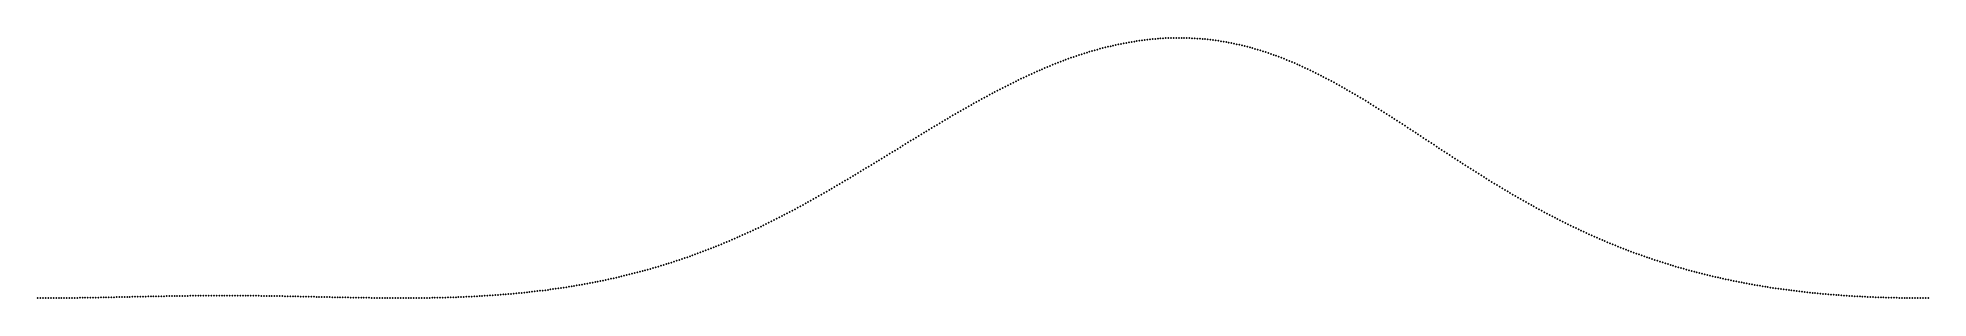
# Model space of a CAD drawing. Header units: metres. Extents: x 0 to 360, y 0 to 49.
import ezdxf

# ---------------------------------------------------------------- set-up
doc = ezdxf.new("R2010")
doc.units = ezdxf.units.M

msp = doc.modelspace()

# ---------------------------------------------------------------- linework, layer by layer
for p in [(200, 46.8126), (200.5, 46.9594), (201, 47.1021), (201.5, 47.2409), (202, 47.3759), (202.5, 47.5066), (203, 47.6334), (203.5, 47.7564), (204, 47.8756), (204.5, 47.9908), (205, 48.1018), (205.5, 48.2087), (206, 48.3115), (206.5, 48.4104), (207, 48.5051), (207.5, 48.5958), (208, 48.6821), (208.5, 48.7641), (209, 48.8415), (209.5, 48.9145), (210, 48.9834), (210.5, 49.0479), (211, 49.108), (211.5, 49.1638), (212, 49.2155), (212.5, 49.2625), (213, 49.3048), (213.5, 49.3423), (214, 49.3747), (214.5, 49.4021), (215, 49.4241), (215.5, 49.4407), (216, 49.4521), (216.5, 49.4585), (217, 49.4597), (217.5, 49.4561), (218, 49.448), (218.5, 49.4351), (219, 49.4173), (219.5, 49.3946), (220, 49.3672), (220.5, 49.3346), (221, 49.2976), (221.5, 49.2557), (222, 49.2091), (222.5, 49.1574), (223, 49.1004), (223.5, 49.0385), (224, 48.9716), (224.5, 48.8996), (225, 48.8223), (225.5, 48.7401), (226, 48.6534), (226.5, 48.561), (227, 48.4634), (227.5, 48.3606), (228, 48.2532), (228.5, 48.1408), (229, 48.0232), (229.5, 47.9008), (230, 47.7731), (230.5, 47.6402), (231, 47.5022), (231.5, 47.3592), (232, 47.2118), (232.5, 47.0598), (233, 46.9029), (233.5, 46.741), (190.5, 43.2871), (191, 43.5038), (191.5, 43.7174), (192, 43.9281), (192.5, 44.1357), (193, 44.3399), (193.5, 44.5411), (194, 44.7385), (194.5, 44.9325), (195, 45.1228), (195.5, 45.3094), (196, 45.4924), (196.5, 45.6715), (197, 45.8465), (197.5, 46.0177), (198, 46.1849), (198.5, 46.3478), (199, 46.5065), (199.5, 46.6617), (234, 46.5739), (234.5, 46.4021), (235, 46.226), (235.5, 46.0451), (236, 45.8591), (236.5, 45.6687), (237, 45.4736), (237.5, 45.274), (238, 45.0696), (238.5, 44.8614), (239, 44.6489), (239.5, 44.4318), (240, 44.2106), (240.5, 43.9851), (241, 43.7551), (241.5, 43.5207), (242, 43.283), (183, 39.6917), (183.5, 39.9488), (184, 40.2035), (184.5, 40.456), (185, 40.7063), (185.5, 40.9547), (186, 41.2006), (186.5, 41.4437), (187, 41.6842), (187.5, 41.9219), (188, 42.1565), (188.5, 42.3886), (189, 42.6181), (189.5, 42.8444), (190, 43.0673), (242.5, 43.0414), (243, 42.7955), (243.5, 42.5464), (244, 42.2944), (244.5, 42.0374), (245, 41.7764), (245.5, 41.5125), (246, 41.2462), (246.5, 40.9761), (247, 40.7024), (247.5, 40.4257), (248, 40.1461), (248.5, 39.8637), (249, 39.5786), (176.5, 36.1491), (177, 36.4327), (177.5, 36.715), (178, 36.9958), (178.5, 37.2744), (179, 37.5516), (179.5, 37.8273), (180, 38.1), (180.5, 38.3706), (181, 38.6392), (181.5, 38.9056), (182, 39.1698), (182.5, 39.4319), (249.5, 39.2903), (250, 38.9996), (250.5, 38.7067), (251, 38.4099), (251.5, 38.1107), (252, 37.8101), (252.5, 37.5078), (253, 37.202), (253.5, 36.8947), (254, 36.5853), (254.5, 36.2747), (255, 35.9618), (170.5, 32.6248), (171, 32.9253), (171.5, 33.2252), (172, 33.524), (172.5, 33.8215), (173, 34.1175), (173.5, 34.4125), (174, 34.7064), (174.5, 34.9984), (175, 35.2883), (175.5, 35.5765), (176, 35.8635), (255.5, 35.6482), (256, 35.3322), (256.5, 35.0141), (257, 34.6954), (257.5, 34.3736), (258, 34.0516), (258.5, 33.7294), (259, 33.4042), (259.5, 33.0792), (260, 32.752), (260.5, 32.4237), (164.5, 28.9715), (165, 29.2788), (165.5, 29.5862), (166, 29.8923), (166.5, 30.1986), (167, 30.5041), (167.5, 30.8091), (168, 31.1133), (168.5, 31.4164), (169, 31.7193), (169.5, 32.0217), (170, 32.3235), (261, 32.0963), (261.5, 31.769), (262, 31.4405), (262.5, 31.1132), (263, 30.7853), (263.5, 30.4555), (264, 30.1263), (264.5, 29.7982), (265, 29.4671), (265.5, 29.1367), (266, 28.81), (158.5, 25.3063), (159, 25.6101), (159.5, 25.9139), (160, 26.2179), (160.5, 26.5218), (161, 26.8267), (161.5, 27.1327), (162, 27.4383), (162.5, 27.7447), (163, 28.0519), (163.5, 28.3592), (164, 28.6656), (266.5, 28.482), (267, 28.1546), (267.5, 27.8268), (268, 27.5), (268.5, 27.174), (269, 26.8457), (269.5, 26.5208), (270, 26.197), (270.5, 25.8745), (271, 25.554), (271.5, 25.2322), (152.5, 21.7033), (153, 21.9987), (153.5, 22.295), (154, 22.592), (154.5, 22.891), (155, 23.191), (155.5, 23.4917), (156, 23.7933), (156.5, 24.0948), (157, 24.3971), (157.5, 24.7002), (158, 25.0031), (272, 24.912), (272.5, 24.5909), (273, 24.2732), (273.5, 23.9572), (274, 23.6422), (274.5, 23.3293), (275, 23.0133), (275.5, 22.7032), (276, 22.3946), (276.5, 22.0873), (277, 21.7798), (146, 17.9896), (146.5, 18.2655), (147, 18.5431), (147.5, 18.8223), (148, 19.1031), (148.5, 19.3858), (149, 19.6701), (149.5, 19.9564), (150, 20.2441), (150.5, 20.5339), (151, 20.825), (151.5, 21.1168), (152, 21.4098), (277.5, 21.4749), (278, 21.1735), (278.5, 20.8709), (279, 20.5742), (279.5, 20.276), (280, 19.9796), (280.5, 19.6877), (281, 19.3966), (281.5, 19.106), (282, 18.8185), (282.5, 18.5353), (283, 18.2519), (139.5, 14.5821), (140, 14.8315), (140.5, 15.084), (141, 15.3388), (141.5, 15.594), (142, 15.8516), (142.5, 16.112), (143, 16.3749), (143.5, 16.6392), (144, 16.9051), (144.5, 17.1731), (145, 17.4434), (145.5, 17.7155), (283.5, 17.9697), (284, 17.6913), (284.5, 17.4153), (285, 17.1411), (285.5, 16.8686), (286, 16.5998), (286.5, 16.3314), (287, 16.0671), (287.5, 15.8034), (288, 15.5423), (288.5, 15.2859), (289, 15.0308), (289.5, 14.7763), (290, 14.5258), (131.5, 10.8801), (132, 11.094), (132.5, 11.3094), (133, 11.5272), (133.5, 11.7482), (134, 11.9717), (134.5, 12.1975), (135, 12.4255), (135.5, 12.6558), (136, 12.8884), (136.5, 13.1233), (137, 13.3612), (137.5, 13.6013), (138, 13.8428), (138.5, 14.0867), (139, 14.3335), (290.5, 14.2788), (291, 14.032), (291.5, 13.7861), (292, 13.5445), (292.5, 13.3068), (293, 13.0693), (293.5, 12.8351), (294, 12.6039), (294.5, 12.3745), (295, 12.1475), (295.5, 11.923), (296, 11.7013), (296.5, 11.4805), (297, 11.2633), (297.5, 11.0471), (298, 10.834), (122, 7.2672), (122.5, 7.436), (123, 7.6079), (123.5, 7.7817), (124, 7.9576), (124.5, 8.1363), (125, 8.3172), (125.5, 8.5006), (126, 8.6862), (126.5, 8.8739), (127, 9.0643), (127.5, 9.2569), (128, 9.4514), (128.5, 9.6486), (129, 9.848), (129.5, 10.0496), (130, 10.2539), (130.5, 10.4605), (131, 10.6689), (298.5, 10.6253), (299, 10.4184), (299.5, 10.2132), (300, 10.01), (300.5, 9.8105), (301, 9.6127), (301.5, 9.4168), (302, 9.2243), (302.5, 9.034), (303, 8.8452), (303.5, 8.6599), (304, 8.4773), (304.5, 8.2973), (305, 8.1193), (305.5, 7.9435), (306, 7.7699), (306.5, 7.5987), (307, 7.4298), (307.5, 7.2628), (109, 3.6753), (109.5, 3.7865), (110, 3.9), (110.5, 4.0155), (111, 4.1332), (111.5, 4.2531), (112, 4.3749), (112.5, 4.4987), (113, 4.625), (113.5, 4.753), (114, 4.8831), (114.5, 5.0153), (115, 5.1496), (115.5, 5.2857), (116, 5.4245), (116.5, 5.5654), (117, 5.7085), (117.5, 5.854), (118, 6.0017), (118.5, 6.1514), (119, 6.304), (119.5, 6.4592), (120, 6.6158), (120.5, 6.7748), (121, 6.9365), (121.5, 7.1007), (308, 7.0982), (308.5, 6.9364), (309, 6.7764), (309.5, 6.6195), (310, 6.4644), (310.5, 6.311), (311, 6.1598), (311.5, 6.011), (312, 5.8649), (312.5, 5.7206), (313, 5.5784), (313.5, 5.4388), (314, 5.3007), (314.5, 5.1656), (315, 5.0328), (315.5, 4.9011), (316, 4.7733), (316.5, 4.6463), (317, 4.5206), (317.5, 4.3979), (318, 4.2776), (318.5, 4.1595), (319, 4.0427), (319.5, 3.9279), (320, 3.8152), (320.5, 3.7044), (321, 3.5953), (0, 0), (0.5, 0.0003), (1, 0.0009), (1.5, 0.0019), (2, 0.0035), (2.5, 0.0059), (3, 0.0087), (3.5, 0.012), (4, 0.0159), (4.5, 0.02), (5, 0.0251), (5.5, 0.0306), (6, 0.0369), (6.5, 0.0437), (7, 0.0506), (7.5, 0.0578), (8, 0.0656), (8.5, 0.0737), (9, 0.0817), (9.5, 0.0896), (10, 0.0982), (10.5, 0.1068), (11, 0.1156), (11.5, 0.1249), (12, 0.1345), (12.5, 0.1443), (13, 0.1542), (13.5, 0.1642), (14, 0.1746), (14.5, 0.1852), (15, 0.1959), (15.5, 0.2066), (16, 0.2175), (16.5, 0.2281), (17, 0.2387), (17.5, 0.2491), (18, 0.2593), (18.5, 0.2694), (19, 0.2796), (19.5, 0.2897), (20, 0.2995), (20.5, 0.3093), (21, 0.3189), (21.5, 0.3284), (22, 0.338), (22.5, 0.3472), (23, 0.3563), (23.5, 0.3655), (24, 0.3744), (24.5, 0.3832), (25, 0.3914), (25.5, 0.3991), (26, 0.4066), (26.5, 0.4141), (27, 0.4212), (27.5, 0.4277), (28, 0.4335), (28.5, 0.4391), (29, 0.4445), (29.5, 0.4492), (30, 0.4536), (30.5, 0.4581), (31, 0.4617), (31.5, 0.4647), (32, 0.4675), (32.5, 0.4698), (33, 0.4718), (33.5, 0.4736), (34, 0.4752), (34.5, 0.4762), (35, 0.4767), (35.5, 0.4768), (36, 0.4767), (36.5, 0.4761), (37, 0.4749), (37.5, 0.4735), (38, 0.4717), (38.5, 0.4696), (39, 0.467), (39.5, 0.464), (40, 0.4607), (40.5, 0.4569), (41, 0.4528), (41.5, 0.4482), (42, 0.4434), (42.5, 0.4382), (43, 0.4325), (43.5, 0.4266), (44, 0.4202), (44.5, 0.4132), (45, 0.4059), (45.5, 0.3981), (46, 0.3899), (46.5, 0.3815), (47, 0.3725), (47.5, 0.3635), (48, 0.3542), (48.5, 0.3443), (49, 0.3343), (49.5, 0.324), (50, 0.3135), (50.5, 0.3028), (51, 0.2922), (51.5, 0.2815), (52, 0.2707), (52.5, 0.2595), (53, 0.2485), (53.5, 0.2375), (54, 0.2269), (54.5, 0.2165), (55, 0.206), (55.5, 0.1958), (56, 0.1856), (56.5, 0.1749), (57, 0.164), (57.5, 0.1541), (58, 0.1451), (58.5, 0.135), (59, 0.1261), (59.5, 0.1178), (60, 0.1083), (60.5, 0.0997), (61, 0.0922), (61.5, 0.0843), (62, 0.0771), (62.5, 0.07), (63, 0.0636), (63.5, 0.0578), (64, 0.0525), (64.5, 0.0474), (65, 0.0424), (65.5, 0.0381), (66, 0.0341), (66.5, 0.0307), (67, 0.0282), (67.5, 0.0256), (68, 0.0232), (68.5, 0.0214), (69, 0.0204), (69.5, 0.0196), (70, 0.0199), (70.5, 0.021), (71, 0.0228), (71.5, 0.0257), (72, 0.0299), (72.5, 0.0345), (73, 0.0394), (73.5, 0.0454), (74, 0.0521), (74.5, 0.0596), (75, 0.0677), (75.5, 0.0769), (76, 0.0874), (76.5, 0.0987), (77, 0.111), (77.5, 0.1239), (78, 0.1373), (78.5, 0.1521), (79, 0.1685), (79.5, 0.1852), (80, 0.2036), (80.5, 0.2242), (81, 0.2436), (81.5, 0.2648), (82, 0.2881), (82.5, 0.312), (83, 0.3373), (83.5, 0.3638), (84, 0.3917), (84.5, 0.4206), (85, 0.4508), (85.5, 0.4823), (86, 0.5143), (86.5, 0.5479), (87, 0.5829), (87.5, 0.6187), (88, 0.6565), (88.5, 0.6954), (89, 0.7352), (89.5, 0.7767), (90, 0.8204), (90.5, 0.8655), (91, 0.9114), (91.5, 0.9593), (92, 1.0087), (92.5, 1.0592), (93, 1.1116), (93.5, 1.1651), (94, 1.2199), (94.5, 1.2763), (95, 1.3341), (95.5, 1.3934), (96, 1.4543), (96.5, 1.5168), (97, 1.5816), (97.5, 1.6483), (98, 1.7164), (98.5, 1.7861), (99, 1.8574), (99.5, 1.9308), (100, 2.0063), (100.5, 2.0834), (101, 2.1619), (101.5, 2.2425), (102, 2.325), (102.5, 2.4089), (103, 2.4948), (103.5, 2.5827), (104, 2.6724), (104.5, 2.7637), (105, 2.857), (105.5, 2.9524), (106, 3.0496), (106.5, 3.1491), (107, 3.2503), (107.5, 3.3534), (108, 3.4585), (108.5, 3.5656), (321.5, 3.4882), (322, 3.383), (322.5, 3.2799), (323, 3.1787), (323.5, 3.0791), (324, 2.9813), (324.5, 2.8854), (325, 2.7913), (325.5, 2.6988), (326, 2.6081), (326.5, 2.5195), (327, 2.4325), (327.5, 2.3472), (328, 2.2635), (328.5, 2.1816), (329, 2.102), (329.5, 2.0243), (330, 1.9477), (330.5, 1.8728), (331, 1.7998), (331.5, 1.7288), (332, 1.6593), (332.5, 1.5912), (333, 1.5249), (333.5, 1.4604), (334, 1.3975), (334.5, 1.3362), (335, 1.2766), (335.5, 1.2188), (336, 1.1623), (336.5, 1.1078), (337, 1.0549), (337.5, 1.0035), (338, 0.9539), (338.5, 0.9058), (339, 0.8591), (339.5, 0.8134), (340, 0.769), (340.5, 0.7265), (341, 0.6854), (341.5, 0.6453), (342, 0.6068), (342.5, 0.57), (343, 0.5347), (343.5, 0.501), (344, 0.4685), (344.5, 0.4369), (345, 0.4066), (345.5, 0.3775), (346, 0.3497), (346.5, 0.3232), (347, 0.2978), (347.5, 0.2737), (348, 0.2506), (348.5, 0.2288), (349, 0.2079), (349.5, 0.1881), (350, 0.1696), (350.5, 0.1522), (351, 0.1358), (351.5, 0.1203), (352, 0.1056), (352.5, 0.0924), (353, 0.0803), (353.5, 0.0688), (354, 0.0582), (354.5, 0.0487), (355, 0.0401), (355.5, 0.0323), (356, 0.0255), (356.5, 0.0194), (357, 0.0143), (357.5, 0.0099), (358, 0.0061), (358.5, 0.0033), (359, 0.0016), (359.5, 0.0004)]:
    msp.add_point(p)

doc.saveas('drawing.dxf')
